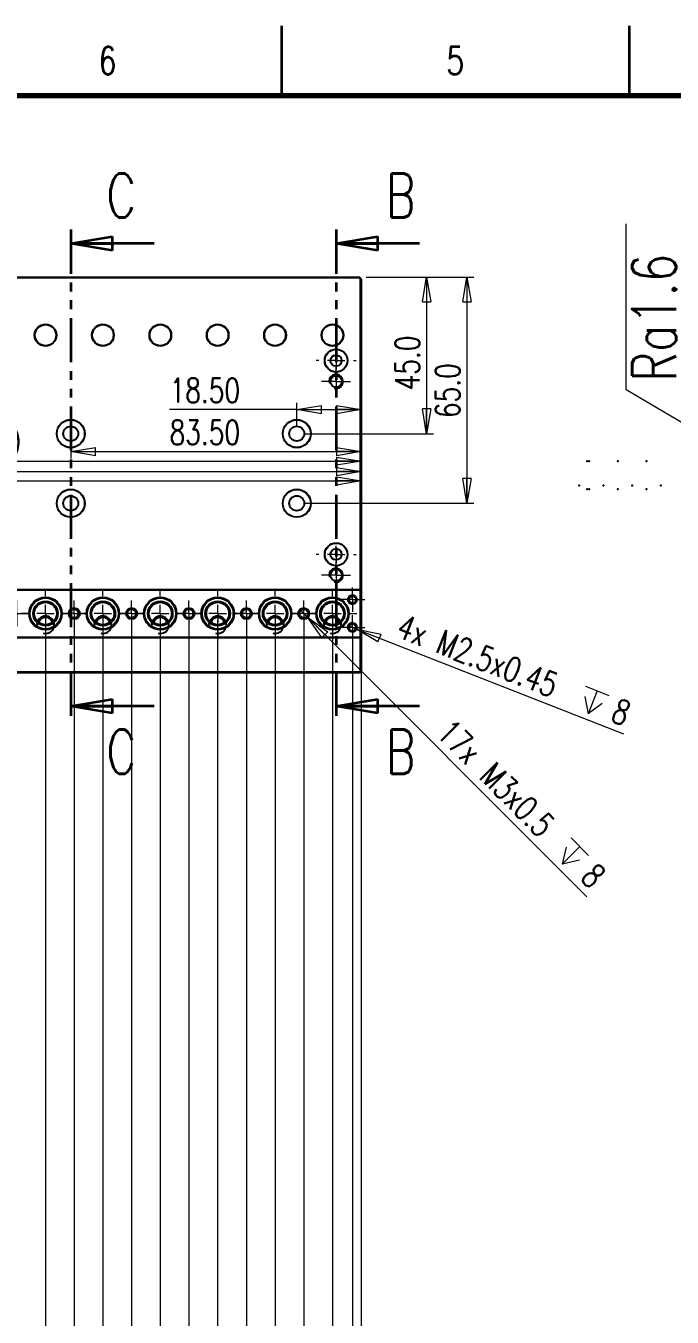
# Model space of a CAD drawing. Header units: millimetres. Extents: x -284 to 1188, y -83 to 840.
# Drawn here: x 620.4 to 806.3, y 468.8 to 840 of the extents above; entities that cross this region are included whole.
import ezdxf

# ---------------------------------------------------------------- set-up
doc = ezdxf.new("R2010")
doc.units = ezdxf.units.MM
doc.header["$LTSCALE"] = 2
doc.header["$PDSIZE"] = -1
doc.linetypes.add('PHANTOM', pattern=[12.7, 6.35, -1.27, 1.27, -1.27, 1.27, -1.27])
doc.styles.add('SLDTEXTSTYLE0', font='TXT', dxfattribs={"width": 0.75, "bigfont": 'bigfont'})
doc.dimstyles.new('SLDDIMSTYLE1', dxfattribs={"dimtxt": 7, "dimasz": 7.112, "dimexe": 0, "dimexo": 0.0625, "dimgap": 1.75, "dimtad": 1, "dimdec": 1, "dimrnd": 1e-09, "dimzin": 4, "dimdsep": 46, "dimtxsty": 'SLDTEXTSTYLE0', "dimblk1": 'CLOSED', "dimblk2": 'CLOSED', "dimsah": 1, "dimcen": 0.09, "dimadec": 0, "dimazin": 1, "dimtfac": 1, "dimtdec": 1, "dimtmove": 0, "dimatfit": 0, "dimldrblk": 'CLOSED', "dimfxl": 1, "dimfrac": 2, "dimtolj": 1, "dimtzin": 12, "dimarcsym": 0})
doc.dimstyles.new('SLDDIMSTYLE2', dxfattribs={"dimtxt": 7, "dimasz": 7.112, "dimexe": 0, "dimexo": 0.0625, "dimgap": 1.75, "dimtad": 1, "dimdec": 1, "dimrnd": 1e-09, "dimzin": 4, "dimdsep": 46, "dimtxsty": 'SLDTEXTSTYLE0', "dimblk1": 'CLOSED', "dimblk2": 'CLOSED', "dimsah": 1, "dimcen": 0.09, "dimadec": 0, "dimazin": 1, "dimtfac": 1, "dimtdec": 1, "dimtofl": 0, "dimtmove": 0, "dimatfit": 3, "dimldrblk": 'CLOSED', "dimfxl": 1, "dimfrac": 2, "dimtolj": 1, "dimtzin": 12, "dimarcsym": 0})
doc.dimstyles.new('SLDDIMSTYLE3', dxfattribs={"dimtxt": 7, "dimasz": 7.112, "dimexe": 0, "dimexo": 0.0625, "dimgap": 1.75, "dimtad": 1, "dimrnd": 1e-09, "dimzin": 12, "dimdsep": 46, "dimtxsty": 'SLDTEXTSTYLE0', "dimblk1": 'CLOSED', "dimblk2": 'CLOSED', "dimsah": 1, "dimcen": 0.09, "dimadec": 0, "dimazin": 3, "dimtfac": 1, "dimtofl": 0, "dimtmove": 0, "dimatfit": 3, "dimldrblk": 'CLOSED', "dimfxl": 1, "dimfrac": 2, "dimtolj": 1, "dimtzin": 12, "dimarcsym": 0})
doc.dimstyles.new('SLDDIMSTYLE4', dxfattribs={"dimtxt": 7, "dimasz": 7.112, "dimexe": 0, "dimexo": 0.0625, "dimgap": 1.75, "dimtad": 1, "dimdec": 1, "dimrnd": 1e-09, "dimzin": 12, "dimdsep": 46, "dimtxsty": 'SLDTEXTSTYLE0', "dimblk1": 'CLOSED', "dimblk2": 'CLOSED', "dimsah": 1, "dimcen": 0.09, "dimadec": 0, "dimazin": 3, "dimtfac": 1, "dimtdec": 1, "dimtofl": 0, "dimtmove": 0, "dimatfit": 3, "dimldrblk": 'CLOSED', "dimfxl": 1, "dimfrac": 2, "dimtolj": 1, "dimtzin": 12, "dimarcsym": 0})
doc.dimstyles.new('SLDDIMSTYLE6', dxfattribs={"dimtxt": 7, "dimasz": 7.112, "dimexe": 0, "dimexo": 0.0625, "dimgap": 1.75, "dimtad": 1, "dimrnd": 1e-09, "dimzin": 4, "dimdsep": 46, "dimtxsty": 'SLDTEXTSTYLE0', "dimblk1": 'CLOSED', "dimblk2": 'CLOSED', "dimsah": 1, "dimcen": 0.09, "dimadec": 0, "dimazin": 1, "dimtfac": 1, "dimtofl": 0, "dimtmove": 0, "dimatfit": 3, "dimldrblk": 'CLOSED', "dimfxl": 1, "dimfrac": 2, "dimtolj": 1, "dimtzin": 12, "dimarcsym": 0})
doc.dimstyles.new('SLDDIMSTYLE8', dxfattribs={"dimtxt": 7, "dimasz": 7.112, "dimexe": 0, "dimexo": 0.0625, "dimgap": 1.75, "dimtad": 1, "dimrnd": 1e-09, "dimzin": 12, "dimdsep": 46, "dimtxsty": 'SLDTEXTSTYLE0', "dimblk1": 'NONE', "dimblk2": 'CLOSED', "dimsah": 1, "dimcen": 0, "dimadec": 0, "dimazin": 3, "dimtfac": 1, "dimtmove": 0, "dimatfit": 3, "dimldrblk": 'NONE', "dimfxl": 1, "dimfrac": 2, "dimtolj": 1, "dimtzin": 12, "dimarcsym": 0})

# ---------------------------------------------------------------- blocks, each defined once
blk = doc.blocks.new('_Closed')
at = {"color": 0, "linetype": 'ByBlock', "lineweight": -2}
for p, q in [((-1, 0.166667), (0, 0)), ((-1, 0.166667), (-1, -0.166667)), ((0, 0), (-1, -0.166667)), ((0, 0), (-1, 0))]:
    blk.add_line(p, q, dxfattribs=at)
blk = doc.blocks.new('_D_36')
at = {"color": 7, "linetype": 'Continuous', "lineweight": 0}
for p, q in [((626.09, 669.08), (626.09, 368.45)), ((419.84, 662.13), (419.84, 368.45)), ((419.84, 370.45), (626.09, 370.45))]:
    blk.add_line(p, q, dxfattribs=at)
at = {"color": 7, "linetype": 'Continuous', "lineweight": 18, "xscale": 7.112, "yscale": 7.112, "rotation": 180}
blk.add_blockref('_Closed', (419.84, 370.45, -7.85), dxfattribs=at)
at = {"color": 7, "linetype": 'Continuous', "lineweight": 18, "xscale": 7.112, "yscale": 7.112}
blk.add_blockref('_Closed', (626.09, 370.45, -7.85), dxfattribs=at)
at = {"color": 7, "linetype": 'Continuous', "lineweight": 18, "insert": (505.66, 379.47), "char_height": 7, "attachment_point": 1, "style": 'SLDTEXTSTYLE0'}
blk.add_mtext('206.25', dxfattribs=at)
blk = doc.blocks.new('_D_37')
at = {"color": 7, "linetype": 'Continuous', "lineweight": 0}
for p, q in [((634.34, 669.08), (634.34, 357.37)), ((419.84, 662.13), (419.84, 357.37)), ((419.84, 359.37), (634.34, 359.37))]:
    blk.add_line(p, q, dxfattribs=at)
at = {"color": 7, "linetype": 'Continuous', "lineweight": 18, "xscale": 7.112, "yscale": 7.112, "rotation": 180}
blk.add_blockref('_Closed', (419.84, 359.37, -7.85), dxfattribs=at)
at = {"color": 7, "linetype": 'Continuous', "lineweight": 18, "xscale": 7.112, "yscale": 7.112}
blk.add_blockref('_Closed', (634.34, 359.37, -7.85), dxfattribs=at)
at = {"color": 7, "linetype": 'Continuous', "lineweight": 18, "insert": (516.3, 368.39), "char_height": 7, "attachment_point": 1, "style": 'SLDTEXTSTYLE0'}
blk.add_mtext('214.5', dxfattribs=at)
blk = doc.blocks.new('_D_38')
at = {"color": 7, "linetype": 'Continuous', "lineweight": 0}
for p, q in [((642.59, 669.08), (642.59, 346.31)), ((419.84, 662.13), (419.84, 346.31)), ((419.84, 348.31), (642.59, 348.31))]:
    blk.add_line(p, q, dxfattribs=at)
at = {"color": 7, "linetype": 'Continuous', "lineweight": 18, "xscale": 7.112, "yscale": 7.112, "rotation": 180}
blk.add_blockref('_Closed', (419.84, 348.31, -7.85), dxfattribs=at)
at = {"color": 7, "linetype": 'Continuous', "lineweight": 18, "xscale": 7.112, "yscale": 7.112}
blk.add_blockref('_Closed', (642.59, 348.31, -7.85), dxfattribs=at)
at = {"color": 7, "linetype": 'Continuous', "lineweight": 18, "insert": (517.89, 357.33), "char_height": 7, "attachment_point": 1, "style": 'SLDTEXTSTYLE0'}
blk.add_mtext('222.75', dxfattribs=at)
blk = doc.blocks.new('_D_39')
at = {"color": 7, "linetype": 'Continuous', "lineweight": 0}
for p, q in [((650.84, 669.08), (650.84, 335)), ((419.84, 662.13), (419.84, 335)), ((419.84, 337), (650.84, 337))]:
    blk.add_line(p, q, dxfattribs=at)
at = {"color": 7, "linetype": 'Continuous', "lineweight": 18, "xscale": 7.112, "yscale": 7.112, "rotation": 180}
blk.add_blockref('_Closed', (419.84, 337, -7.85), dxfattribs=at)
at = {"color": 7, "linetype": 'Continuous', "lineweight": 18, "xscale": 7.112, "yscale": 7.112}
blk.add_blockref('_Closed', (650.84, 337, -7.85), dxfattribs=at)
at = {"color": 7, "linetype": 'Continuous', "lineweight": 18, "insert": (526.02, 346.03), "char_height": 7, "attachment_point": 1, "style": 'SLDTEXTSTYLE0'}
blk.add_mtext('231.0', dxfattribs=at)
blk = doc.blocks.new('_D_40')
at = {"color": 7, "linetype": 'Continuous', "lineweight": 0}
for p, q in [((659.09, 669.08), (659.09, 321.74)), ((419.84, 662.13), (419.84, 321.74)), ((419.84, 323.74), (659.09, 323.74))]:
    blk.add_line(p, q, dxfattribs=at)
at = {"color": 7, "linetype": 'Continuous', "lineweight": 18, "xscale": 7.112, "yscale": 7.112, "rotation": 180}
blk.add_blockref('_Closed', (419.84, 323.74, -7.85), dxfattribs=at)
at = {"color": 7, "linetype": 'Continuous', "lineweight": 18, "xscale": 7.112, "yscale": 7.112}
blk.add_blockref('_Closed', (659.09, 323.74, -7.85), dxfattribs=at)
at = {"color": 7, "linetype": 'Continuous', "lineweight": 18, "insert": (532.34, 332.77), "char_height": 7, "attachment_point": 1, "style": 'SLDTEXTSTYLE0'}
blk.add_mtext('239.25', dxfattribs=at)
blk = doc.blocks.new('_D_41')
at = {"color": 7, "linetype": 'Continuous', "lineweight": 0}
for p, q in [((667.34, 669.08), (667.34, 309.57)), ((419.84, 662.13), (419.84, 309.57)), ((419.84, 311.57), (667.34, 311.57))]:
    blk.add_line(p, q, dxfattribs=at)
at = {"color": 7, "linetype": 'Continuous', "lineweight": 18, "xscale": 7.112, "yscale": 7.112, "rotation": 180}
blk.add_blockref('_Closed', (419.84, 311.57, -7.85), dxfattribs=at)
at = {"color": 7, "linetype": 'Continuous', "lineweight": 18, "xscale": 7.112, "yscale": 7.112}
blk.add_blockref('_Closed', (667.34, 311.57, -7.85), dxfattribs=at)
at = {"color": 7, "linetype": 'Continuous', "lineweight": 18, "insert": (533.1, 320.59), "char_height": 7, "attachment_point": 1, "style": 'SLDTEXTSTYLE0'}
blk.add_mtext('247.5', dxfattribs=at)
blk = doc.blocks.new('_D_42')
at = {"color": 7, "linetype": 'Continuous', "lineweight": 0}
for p, q in [((675.59, 669.08), (675.59, 296.92)), ((419.84, 662.13), (419.84, 296.92)), ((419.84, 298.92), (675.59, 298.92))]:
    blk.add_line(p, q, dxfattribs=at)
at = {"color": 7, "linetype": 'Continuous', "lineweight": 18, "xscale": 7.112, "yscale": 7.112, "rotation": 180}
blk.add_blockref('_Closed', (419.84, 298.92, -7.85), dxfattribs=at)
at = {"color": 7, "linetype": 'Continuous', "lineweight": 18, "xscale": 7.112, "yscale": 7.112}
blk.add_blockref('_Closed', (675.59, 298.92, -7.85), dxfattribs=at)
at = {"color": 7, "linetype": 'Continuous', "lineweight": 18, "insert": (532.34, 307.94), "char_height": 7, "attachment_point": 1, "style": 'SLDTEXTSTYLE0'}
blk.add_mtext('255.75', dxfattribs=at)
blk = doc.blocks.new('_D_43')
at = {"color": 7, "linetype": 'Continuous', "lineweight": 0}
for p, q in [((683.84, 669.08), (683.84, 286.15)), ((419.84, 662.13), (419.84, 286.15)), ((419.84, 288.15), (683.84, 288.15))]:
    blk.add_line(p, q, dxfattribs=at)
at = {"color": 7, "linetype": 'Continuous', "lineweight": 18, "xscale": 7.112, "yscale": 7.112, "rotation": 180}
blk.add_blockref('_Closed', (419.84, 288.15, -7.85), dxfattribs=at)
at = {"color": 7, "linetype": 'Continuous', "lineweight": 18, "xscale": 7.112, "yscale": 7.112}
blk.add_blockref('_Closed', (683.84, 288.15, -7.85), dxfattribs=at)
at = {"color": 7, "linetype": 'Continuous', "lineweight": 18, "insert": (536.66, 297.17), "char_height": 7, "attachment_point": 1, "style": 'SLDTEXTSTYLE0'}
blk.add_mtext('264.0', dxfattribs=at)
blk = doc.blocks.new('_D_44')
at = {"color": 7, "linetype": 'Continuous', "lineweight": 0}
for p, q in [((692.09, 669.08), (692.09, 274.89)), ((419.84, 662.13), (419.84, 274.89)), ((419.84, 276.89), (692.09, 276.89))]:
    blk.add_line(p, q, dxfattribs=at)
at = {"color": 7, "linetype": 'Continuous', "lineweight": 18, "xscale": 7.112, "yscale": 7.112, "rotation": 180}
blk.add_blockref('_Closed', (419.84, 276.89, -7.85), dxfattribs=at)
at = {"color": 7, "linetype": 'Continuous', "lineweight": 18, "xscale": 7.112, "yscale": 7.112}
blk.add_blockref('_Closed', (692.09, 276.89, -7.85), dxfattribs=at)
at = {"color": 7, "linetype": 'Continuous', "lineweight": 18, "insert": (539.8, 285.91), "char_height": 7, "attachment_point": 1, "style": 'SLDTEXTSTYLE0'}
blk.add_mtext('272.25', dxfattribs=at)
blk = doc.blocks.new('_D_45')
at = {"color": 7, "linetype": 'Continuous', "lineweight": 0}
for p, q in [((700.34, 669.08), (700.34, 264.1)), ((419.84, 662.13), (419.84, 264.1)), ((419.84, 266.1), (700.34, 266.1))]:
    blk.add_line(p, q, dxfattribs=at)
at = {"color": 7, "linetype": 'Continuous', "lineweight": 18, "xscale": 7.112, "yscale": 7.112, "rotation": 180}
blk.add_blockref('_Closed', (419.84, 266.1, -7.85), dxfattribs=at)
at = {"color": 7, "linetype": 'Continuous', "lineweight": 18, "xscale": 7.112, "yscale": 7.112}
blk.add_blockref('_Closed', (700.34, 266.1, -7.85), dxfattribs=at)
at = {"color": 7, "linetype": 'Continuous', "lineweight": 18, "insert": (544.47, 275.12), "char_height": 7, "attachment_point": 1, "style": 'SLDTEXTSTYLE0'}
blk.add_mtext('280.5', dxfattribs=at)
blk = doc.blocks.new('_D_46')
at = {"color": 7, "linetype": 'Continuous', "lineweight": 0}
for p, q in [((708.59, 669.08), (708.59, 251.66)), ((419.84, 662.13), (419.84, 251.66)), ((419.84, 253.66), (708.59, 253.66))]:
    blk.add_line(p, q, dxfattribs=at)
at = {"color": 7, "linetype": 'Continuous', "lineweight": 18, "xscale": 7.112, "yscale": 7.112, "rotation": 180}
blk.add_blockref('_Closed', (419.84, 253.66, -7.85), dxfattribs=at)
at = {"color": 7, "linetype": 'Continuous', "lineweight": 18, "xscale": 7.112, "yscale": 7.112}
blk.add_blockref('_Closed', (708.59, 253.66, -7.85), dxfattribs=at)
at = {"color": 7, "linetype": 'Continuous', "lineweight": 18, "insert": (547.37, 262.69), "char_height": 7, "attachment_point": 1, "style": 'SLDTEXTSTYLE0'}
blk.add_mtext('288.75', dxfattribs=at)
blk = doc.blocks.new('_D_47')
at = {"color": 7, "linetype": 'Continuous', "lineweight": 0}
for p, q in [((714.34, 665.08), (714.34, 241.13)), ((419.84, 662.13), (419.84, 241.13)), ((419.84, 243.13), (714.34, 243.13))]:
    blk.add_line(p, q, dxfattribs=at)
at = {"color": 7, "linetype": 'Continuous', "lineweight": 18, "xscale": 7.112, "yscale": 7.112, "rotation": 180}
blk.add_blockref('_Closed', (419.84, 243.13, -7.85), dxfattribs=at)
at = {"color": 7, "linetype": 'Continuous', "lineweight": 18, "xscale": 7.112, "yscale": 7.112}
blk.add_blockref('_Closed', (714.34, 243.13, -7.85), dxfattribs=at)
at = {"color": 7, "linetype": 'Continuous', "lineweight": 18, "insert": (549.96, 252.15), "char_height": 7, "attachment_point": 1, "style": 'SLDTEXTSTYLE0'}
blk.add_mtext('294.5', dxfattribs=at)
blk = doc.blocks.new('_D_48')
at = {"color": 7, "linetype": 'Continuous', "lineweight": 0}
for p, q in [((419.84, 662.13), (419.84, 224.47)), ((716.84, 662.13), (716.84, 224.47)), ((419.84, 226.47), (716.84, 226.47))]:
    blk.add_line(p, q, dxfattribs=at)
at = {"color": 7, "linetype": 'Continuous', "lineweight": 18, "xscale": 7.112, "yscale": 7.112, "rotation": 180}
blk.add_blockref('_Closed', (419.84, 226.47, -7.85), dxfattribs=at)
at = {"color": 7, "linetype": 'Continuous', "lineweight": 18, "xscale": 7.112, "yscale": 7.112}
blk.add_blockref('_Closed', (716.84, 226.47, -7.85), dxfattribs=at)
at = {"color": 7, "linetype": 'Continuous', "lineweight": 18, "insert": (553.38, 235.49), "char_height": 7, "attachment_point": 1, "style": 'SLDTEXTSTYLE0'}
blk.add_mtext('297.0', dxfattribs=at)
blk = doc.blocks.new('_D_50')
at = {"color": 7, "linetype": 'Continuous', "lineweight": 0}
for p, q in [((718.34, 767.78), (737.69, 767.78)), ((735.69, 767.78), (735.69, 722.78)), ((700.34, 722.78), (737.69, 722.78))]:
    blk.add_line(p, q, dxfattribs=at)
at = {"color": 7, "linetype": 'Continuous', "lineweight": 18, "xscale": 7.112, "yscale": 7.112}
for p, rotation in [((735.69, 767.78, -7.85), 90), ((735.69, 722.78, -7.85), 270)]:
    blk.add_blockref('_Closed', p, dxfattribs=dict(at, rotation=rotation))
at = {"color": 7, "linetype": 'Continuous', "lineweight": 18, "insert": (726.66, 735.23), "char_height": 7, "attachment_point": 1, "rotation": 90, "style": 'SLDTEXTSTYLE0'}
blk.add_mtext('45.0', dxfattribs=at)
blk = doc.blocks.new('_D_51')
at = {"color": 7, "linetype": 'Continuous', "lineweight": 0}
for p, q in [((718.34, 767.78), (749.29, 767.78)), ((747.29, 767.78), (747.29, 702.78)), ((700.34, 702.78), (749.29, 702.78))]:
    blk.add_line(p, q, dxfattribs=at)
at = {"color": 7, "linetype": 'Continuous', "lineweight": 18, "xscale": 7.112, "yscale": 7.112}
for p, rotation in [((747.29, 767.78, -7.85), 90), ((747.29, 702.78, -7.85), 270)]:
    blk.add_blockref('_Closed', p, dxfattribs=dict(at, rotation=rotation))
at = {"color": 7, "linetype": 'Continuous', "lineweight": 18, "insert": (738.27, 727.26), "char_height": 7, "attachment_point": 1, "rotation": 90, "style": 'SLDTEXTSTYLE0'}
blk.add_mtext('65.0', dxfattribs=at)
blk = doc.blocks.new('_D_52')
at = {"color": 7, "linetype": 'Continuous', "lineweight": 0}
for p, q in [((438.34, 720.78), (438.34, 707.18)), ((438.34, 709.18), (716.84, 709.18))]:
    blk.add_line(p, q, dxfattribs=at)
at = {"color": 7, "linetype": 'Continuous', "lineweight": 18, "xscale": 7.112, "yscale": 7.112, "rotation": 180}
blk.add_blockref('_Closed', (438.34, 709.18, -7.85), dxfattribs=at)
at = {"color": 7, "linetype": 'Continuous', "lineweight": 18, "xscale": 7.112, "yscale": 7.112}
blk.add_blockref('_Closed', (716.84, 709.18, -7.85), dxfattribs=at)
at = {"color": 7, "linetype": 'Continuous', "lineweight": 18, "insert": (464.28, 718.2), "char_height": 7, "attachment_point": 1, "style": 'SLDTEXTSTYLE0'}
blk.add_mtext('278.50', dxfattribs=at)
blk = doc.blocks.new('_D_53')
at = {"color": 7, "linetype": 'Continuous', "lineweight": 0}
for p, q in [((503.34, 720.78), (503.34, 709.86)), ((503.34, 711.86), (716.84, 711.86))]:
    blk.add_line(p, q, dxfattribs=at)
at = {"color": 7, "linetype": 'Continuous', "lineweight": 18, "xscale": 7.112, "yscale": 7.112, "rotation": 180}
blk.add_blockref('_Closed', (503.34, 711.86, -7.85), dxfattribs=at)
at = {"color": 7, "linetype": 'Continuous', "lineweight": 18, "xscale": 7.112, "yscale": 7.112}
blk.add_blockref('_Closed', (716.84, 711.86, -7.85), dxfattribs=at)
at = {"color": 7, "linetype": 'Continuous', "lineweight": 18, "insert": (530.41, 720.88), "char_height": 7, "attachment_point": 1, "style": 'SLDTEXTSTYLE0'}
blk.add_mtext('213.50', dxfattribs=at)
blk = doc.blocks.new('_D_54')
at = {"color": 7, "linetype": 'Continuous', "lineweight": 0}
for p, q in [((568.34, 720.78), (568.34, 712.88)), ((568.34, 714.88), (716.84, 714.88))]:
    blk.add_line(p, q, dxfattribs=at)
at = {"color": 7, "linetype": 'Continuous', "lineweight": 18, "xscale": 7.112, "yscale": 7.112, "rotation": 180}
blk.add_blockref('_Closed', (568.34, 714.88, -7.85), dxfattribs=at)
at = {"color": 7, "linetype": 'Continuous', "lineweight": 18, "xscale": 7.112, "yscale": 7.112}
blk.add_blockref('_Closed', (716.84, 714.88, -7.85), dxfattribs=at)
at = {"color": 7, "linetype": 'Continuous', "lineweight": 18, "insert": (594.22, 723.91), "char_height": 7, "attachment_point": 1, "style": 'SLDTEXTSTYLE0'}
blk.add_mtext('148.50', dxfattribs=at)
blk = doc.blocks.new('_D_55')
at = {"color": 7, "linetype": 'Continuous', "lineweight": 0}
for p, q in [((633.34, 720.78), (633.34, 715.62)), ((633.34, 717.62), (716.84, 717.62))]:
    blk.add_line(p, q, dxfattribs=at)
at = {"color": 7, "linetype": 'Continuous', "lineweight": 18, "xscale": 7.112, "yscale": 7.112, "rotation": 180}
blk.add_blockref('_Closed', (633.34, 717.62, -7.85), dxfattribs=at)
at = {"color": 7, "linetype": 'Continuous', "lineweight": 18, "xscale": 7.112, "yscale": 7.112}
blk.add_blockref('_Closed', (716.84, 717.62, -7.85), dxfattribs=at)
at = {"color": 7, "linetype": 'Continuous', "lineweight": 18, "insert": (661.78, 726.65), "char_height": 7, "attachment_point": 1, "style": 'SLDTEXTSTYLE0'}
blk.add_mtext('83.50', dxfattribs=at)
blk = doc.blocks.new('_D_56')
at = {"color": 7, "linetype": 'Continuous', "lineweight": 0}
for p, q in [((698.34, 724.78), (698.34, 731.68)), ((698.34, 729.68), (661.78, 729.68)), ((698.34, 729.68), (716.84, 729.68))]:
    blk.add_line(p, q, dxfattribs=at)
at = {"color": 7, "linetype": 'Continuous', "lineweight": 18, "xscale": 7.112, "yscale": 7.112, "rotation": 180}
blk.add_blockref('_Closed', (698.34, 729.68, -7.85), dxfattribs=at)
at = {"color": 7, "linetype": 'Continuous', "lineweight": 18, "xscale": 7.112, "yscale": 7.112}
blk.add_blockref('_Closed', (716.84, 729.68, -7.85), dxfattribs=at)
at = {"color": 7, "linetype": 'Continuous', "lineweight": 18, "insert": (661.78, 738.71), "char_height": 7, "attachment_point": 1, "style": 'SLDTEXTSTYLE0'}
blk.add_mtext('18.50', dxfattribs=at)
blk = doc.blocks.new('SW_SYMBOL_HOLE_DEPTH')
at = {"color": 0, "linetype": 'Continuous', "lineweight": 18}
for p, q in [((0, 1750), (1600, 1750)), ((800, 1750), (800, 150)), ((200, 1110), (800, 150)), ((1400, 1110), (800, 150))]:
    blk.add_line(p, q, dxfattribs=at)
blk = doc.blocks.new('_D_57')
at = {"color": 7, "linetype": 'Continuous', "lineweight": 0}
for q in [(713.18, 667.54), (792.32, 636.49)]:
    blk.add_line((715.51, 666.62), q, dxfattribs=at)
at = {"color": 7, "linetype": 'Continuous', "lineweight": 18, "xscale": 7.112, "yscale": 7.112, "rotation": 158.5814381873}
blk.add_blockref('_Closed', (715.51, 666.62, -7.85), dxfattribs=at)
at = {"color": 7, "linetype": 'Continuous', "lineweight": 18, "xscale": 0.0044707031, "yscale": 0.0044707031, "zscale": 0.0044707031, "rotation": 338.5814381873}
blk.add_blockref('SW_SYMBOL_HOLE_DEPTH', (778.53, 642.9), dxfattribs=at)
at = {"color": 7, "linetype": 'Continuous', "lineweight": 18, "char_height": 7, "attachment_point": 1, "rotation": 338.5814, "style": 'SLDTEXTSTYLE0'}
for s, insert in [('4x', (729.07, 671.07)), ('M2.5x0.45', (740.47, 666.6)), ('8', (790.82, 646.85))]:
    blk.add_mtext(s, dxfattribs=dict(at, insert=insert))
blk = doc.blocks.new('_None')
blk = doc.blocks.new('_D_58')
at = {"color": 7, "linetype": 'Continuous', "lineweight": 0}
for q in [(699.28, 672.14), (781.74, 589.68)]:
    blk.add_line((701.4, 670.02), q, dxfattribs=at)
at = {"color": 7, "linetype": 'Continuous', "lineweight": 18, "xscale": 7.112, "yscale": 7.112, "rotation": 135}
blk.add_blockref('_Closed', (701.4, 670.02, -7.85), dxfattribs=at)
at = {"color": 7, "linetype": 'Continuous', "lineweight": 18, "xscale": 0.0044707031, "yscale": 0.0044707031, "zscale": 0.0044707031, "rotation": 315}
blk.add_blockref('SW_SYMBOL_HOLE_DEPTH', (771.69, 601.09), dxfattribs=at)
at = {"color": 7, "linetype": 'Continuous', "lineweight": 18, "char_height": 7, "attachment_point": 1, "rotation": 315, "style": 'SLDTEXTSTYLE0'}
for s, insert in [('17x', (743.11, 641.21)), ('M3x0.5', (755.42, 628.89)), ('8', (784.53, 599.79))]:
    blk.add_mtext(s, dxfattribs=dict(at, insert=insert))
blk = doc.blocks.new('SW_CENTERMARKSYMBOL_0')
at = {"color": 0, "linetype": 'Continuous', "lineweight": 18}
for p, q in [((0, 5), (0, 7)), ((-5, 0), (-7, 0)), ((0, 0), (-2.5, 0)), ((0, 0), (0, 2.5)), ((0, 0), (0, -2.5)), ((0, 0), (2.5, 0)), ((5, 0), (7, 0)), ((0, -5), (0, -7))]:
    blk.add_line(p, q, dxfattribs=at)
blk = doc.blocks.new('SW_CENTERMARKSYMBOL_1')
at = {"color": 0, "linetype": 'Continuous', "lineweight": 18}
for p, q in [((0, 5), (0, 7)), ((-5, 0), (-7, 0)), ((0, 0), (-2.5, 0)), ((0, 0), (0, 2.5)), ((0, 0), (0, -2.5)), ((0, 0), (2.5, 0)), ((5, 0), (7, 0)), ((0, -5), (0, -7))]:
    blk.add_line(p, q, dxfattribs=at)
blk = doc.blocks.new('SW_CENTERMARKSYMBOL_2')
at = {"color": 0, "linetype": 'Continuous', "lineweight": 18}
for p, q in [((0, 5), (0, 7)), ((-5, 0), (-7, 0)), ((0, 0), (-2.5, 0)), ((0, 0), (0, 2.5)), ((0, 0), (0, -2.5)), ((0, 0), (2.5, 0)), ((5, 0), (7, 0)), ((0, -5), (0, -7))]:
    blk.add_line(p, q, dxfattribs=at)
blk = doc.blocks.new('SW_CENTERMARKSYMBOL_3')
at = {"color": 0, "linetype": 'Continuous', "lineweight": 18}
for p, q in [((0, 5), (0, 7)), ((-5, 0), (-7, 0)), ((0, 0), (-2.5, 0)), ((0, 0), (0, 2.5)), ((0, 0), (0, -2.5)), ((0, 0), (2.5, 0)), ((5, 0), (7, 0)), ((0, -5), (0, -7))]:
    blk.add_line(p, q, dxfattribs=at)
blk = doc.blocks.new('SW_CENTERMARKSYMBOL_4')
at = {"color": 0, "linetype": 'Continuous', "lineweight": 18}
for p, q in [((0, 5), (0, 7)), ((-5, 0), (-7, 0)), ((0, 0), (-2.5, 0)), ((0, 0), (0, 2.5)), ((0, 0), (0, -2.5)), ((0, 0), (2.5, 0)), ((5, 0), (7, 0)), ((0, -5), (0, -7))]:
    blk.add_line(p, q, dxfattribs=at)
blk = doc.blocks.new('SW_CENTERMARKSYMBOL_5')
at = {"color": 0, "linetype": 'Continuous', "lineweight": 18}
for p, q in [((0, 5), (0, 7)), ((-5, 0), (-7, 0)), ((0, 0), (-2.5, 0)), ((0, 0), (0, 2.5)), ((0, 0), (0, -2.5)), ((0, 0), (2.5, 0)), ((5, 0), (7, 0)), ((0, -5), (0, -7))]:
    blk.add_line(p, q, dxfattribs=at)
blk = doc.blocks.new('SW_CENTERMARKSYMBOL_18')
at = {"color": 0, "linetype": 'Continuous', "lineweight": 18}
for p, q in [((0, 2.5), (0, 3.75)), ((-2.5, 0), (-3.75, 0)), ((0, 0), (-2.5, 0)), ((0, 0), (0, 2.5)), ((0, 0), (0, -2.5)), ((0, 0), (2.5, 0)), ((2.5, 0), (3.75, 0)), ((0, -2.5), (0, -3.75))]:
    blk.add_line(p, q, dxfattribs=at)
blk = doc.blocks.new('SW_CENTERMARKSYMBOL_19')
at = {"color": 0, "linetype": 'Continuous', "lineweight": 18}
for p, q in [((0, 2.5), (0, 3.75)), ((-2.5, 0), (-3.75, 0)), ((0, 0), (-2.5, 0)), ((0, 0), (0, 2.5)), ((0, 0), (0, -2.5)), ((0, 0), (2.5, 0)), ((2.5, 0), (3.75, 0)), ((0, -2.5), (0, -3.75))]:
    blk.add_line(p, q, dxfattribs=at)
blk = doc.blocks.new('SW_CENTERMARKSYMBOL_20')
at = {"color": 0, "linetype": 'Continuous', "lineweight": 18}
for p, q in [((0, 2.5), (0, 3.75)), ((-2.5, 0), (-3.75, 0)), ((0, 0), (-2.5, 0)), ((0, 0), (0, 2.5)), ((0, 0), (0, -2.5)), ((0, 0), (2.5, 0)), ((2.5, 0), (3.75, 0)), ((0, -2.5), (0, -3.75))]:
    blk.add_line(p, q, dxfattribs=at)
blk = doc.blocks.new('SW_CENTERMARKSYMBOL_21')
at = {"color": 0, "linetype": 'Continuous', "lineweight": 18}
for p, q in [((0, 2.5), (0, 3.75)), ((-2.5, 0), (-3.75, 0)), ((0, 0), (-2.5, 0)), ((0, 0), (0, 2.5)), ((0, 0), (0, -2.5)), ((0, 0), (2.5, 0)), ((2.5, 0), (3.75, 0)), ((0, -2.5), (0, -3.75))]:
    blk.add_line(p, q, dxfattribs=at)
blk = doc.blocks.new('SW_CENTERMARKSYMBOL_22')
at = {"color": 0, "linetype": 'Continuous', "lineweight": 18}
for p, q in [((0, 2.5), (0, 3.75)), ((-2.5, 0), (-3.75, 0)), ((0, 0), (-2.5, 0)), ((0, 0), (0, 2.5)), ((0, 0), (0, -2.5)), ((0, 0), (2.5, 0)), ((2.5, 0), (3.75, 0)), ((0, -2.5), (0, -3.75))]:
    blk.add_line(p, q, dxfattribs=at)
blk = doc.blocks.new('SW_CENTERMARKSYMBOL_23')
at = {"color": 0, "linetype": 'Continuous', "lineweight": 18}
for p, q in [((0, 2.5), (0, 3.75)), ((-2.5, 0), (-3.75, 0)), ((0, 0), (-2.5, 0)), ((0, 0), (0, 2.5)), ((0, 0), (0, -2.5)), ((0, 0), (2.5, 0)), ((2.5, 0), (3.75, 0)), ((0, -2.5), (0, -3.75))]:
    blk.add_line(p, q, dxfattribs=at)
blk = doc.blocks.new('SW_CENTERMARKSYMBOL_35')
at = {"color": 0, "linetype": 'Continuous', "lineweight": 18}
for p, q in [((0, 2.5), (0, 4.15)), ((-2.5, 0), (-4.15, 0)), ((0, 0), (-2.5, 0)), ((0, 0), (0, 2.5)), ((0, 0), (0, -2.5)), ((0, 0), (2.5, 0)), ((2.5, 0), (4.15, 0)), ((0, -2.5), (0, -4.15))]:
    blk.add_line(p, q, dxfattribs=at)
blk = doc.blocks.new('SW_CENTERMARKSYMBOL_36')
at = {"color": 0, "linetype": 'Continuous', "lineweight": 18}
for p, q in [((0, 2.5), (0, 4.15)), ((-2.5, 0), (-4.15, 0)), ((0, 0), (-2.5, 0)), ((0, 0), (0, 2.5)), ((0, 0), (0, -2.5)), ((0, 0), (2.5, 0)), ((2.5, 0), (4.15, 0)), ((0, -2.5), (0, -4.15))]:
    blk.add_line(p, q, dxfattribs=at)
blk = doc.blocks.new('SW_CENTERMARKSYMBOL_39')
at = {"color": 0, "linetype": 'Continuous', "lineweight": 18}
for p, q in [((0, 5), (0, 5.75)), ((-5, 0), (-5.75, 0)), ((0, 0), (-2.5, 0)), ((0, 0), (0, 2.5)), ((0, 0), (0, -2.5)), ((0, 0), (2.5, 0)), ((5, 0), (5.75, 0)), ((0, -5), (0, -5.75))]:
    blk.add_line(p, q, dxfattribs=at)
blk = doc.blocks.new('SW_CENTERMARKSYMBOL_40')
at = {"color": 0, "linetype": 'Continuous', "lineweight": 18}
for p, q in [((0, 5), (0, 5.75)), ((-5, 0), (-5.75, 0)), ((0, 0), (-2.5, 0)), ((0, 0), (0, 2.5)), ((0, 0), (0, -2.5)), ((0, 0), (2.5, 0)), ((5, 0), (5.75, 0)), ((0, -5), (0, -5.75))]:
    blk.add_line(p, q, dxfattribs=at)
blk = doc.blocks.new('SW_CENTERMARKSYMBOL_45')
at = {"color": 0, "linetype": 'Continuous', "lineweight": 18}
for p, q in [((-2.5, 0), (-3.525, 0)), ((0, 0), (-2.5, 0)), ((0, 2.5), (0, 3.525)), ((0, 0), (0, 2.5)), ((0, 0), (0, -2.5)), ((0, 0), (2.5, 0)), ((2.5, 0), (3.525, 0)), ((0, -2.5), (0, -3.525))]:
    blk.add_line(p, q, dxfattribs=at)
blk = doc.blocks.new('SW_CENTERMARKSYMBOL_46')
at = {"color": 0, "linetype": 'Continuous', "lineweight": 18}
for p, q in [((-2.5, 0), (-3.525, 0)), ((0, 0), (-2.5, 0)), ((0, 2.5), (0, 3.525)), ((0, 0), (0, 2.5)), ((0, 0), (0, -2.5)), ((0, 0), (2.5, 0)), ((2.5, 0), (3.525, 0)), ((0, -2.5), (0, -3.525))]:
    blk.add_line(p, q, dxfattribs=at)
blk = doc.blocks.new('SW_SFSYMBOL_0')
at = {"color": 0, "linetype": 'Continuous', "lineweight": 0}
for p, q in [((-18.14, -2.34), (-18.14, 45.31)), ((18.14, -23.75), (-18.14, -2.34)), ((0, -13.05), (0, -34.45)), ((18.14, -23.75), (0, -34.45))]:
    blk.add_line(p, q, dxfattribs=at)
at = {"color": 0, "linetype": 'Continuous', "lineweight": 0, "insert": (-16.37, 0), "char_height": 12.7, "attachment_point": 1, "rotation": 90, "style": 'SLDTEXTSTYLE0'}
blk.add_mtext('Ra1.6', dxfattribs=at)

msp = doc.modelspace()

# ---------------------------------------------------------------- linework, layer by layer
at = {"color": 7, "linetype": 'Continuous', "lineweight": 35}
for p, q in [((694, 820), (694, 840)), ((794, 820), (794, 840)), ((657.343, 777.424), (633.343, 777.424)), ((733.643, 777.424), (709.643, 777.424)), ((657.343, 644.436), (633.343, 644.436)), ((733.643, 644.436), (709.643, 644.436))]:
    msp.add_line(p, q, dxfattribs=at)
at = {"color": 7, "linetype": 'Continuous', "lineweight": 70}
msp.add_line((20, 820), (1168, 820), dxfattribs=at)
at = {"color": 7, "linetype": 'PHANTOM', "lineweight": 35}
for p, q in [((633.343, 781.424), (633.343, 640.436)), ((709.643, 781.424), (709.643, 640.436))]:
    msp.add_line(p, q, dxfattribs=at)
at = {"color": 7, "linetype": 'Continuous', "lineweight": 25}
for p, q in [((716.543, 767.58), (420.143, 767.58)), ((420.343, 767.78), (716.343, 767.78)), ((716.543, 767.58), (716.343, 767.78)), ((716.643, 767.48), (716.543, 767.58)), ((716.643, 678.03), (716.643, 767.48)), ((716.843, 767.28), (716.643, 767.48)), ((716.843, 767.28), (716.843, 678.03)), ((420.043, 678.03), (716.643, 678.03)), ((716.643, 677.83), (420.043, 677.83)), ((716.843, 678.03), (716.643, 678.03)), ((716.643, 677.83), (716.643, 678.03)), ((716.643, 677.83), (716.843, 678.03)), ((716.643, 664.33), (716.643, 677.83)), ((716.843, 678.03), (716.843, 664.13)), ((420.043, 664.33), (716.643, 664.33)), ((716.643, 664.13), (420.043, 664.13)), ((716.643, 664.13), (716.643, 664.33)), ((716.843, 664.13), (716.643, 664.33)), ((716.643, 654.38), (716.643, 664.13)), ((716.643, 664.13), (716.843, 664.13)), ((716.843, 664.13), (716.843, 654.58)), ((420.143, 654.28), (716.543, 654.28)), ((716.343, 654.08), (420.343, 654.08)), ((716.343, 654.08), (716.543, 654.28)), ((716.543, 654.28), (716.643, 654.38)), ((716.643, 654.38), (716.843, 654.58))]:
    msp.add_line(p, q, dxfattribs=at)
for centre, radius in [((626.093, 751.08), 3.15), ((626.093, 751.08), 3.05), ((642.593, 751.08), 3.15), ((642.593, 751.08), 3.05), ((659.093, 751.08), 3.15), ((659.093, 751.08), 3.05), ((675.593, 751.08), 3.15), ((675.593, 751.08), 3.05), ((692.093, 751.08), 3.15), ((692.093, 751.08), 3.05), ((708.593, 751.08), 3.15), ((708.593, 751.08), 3.05), ((709.643, 743.78), 3.275), ((709.643, 743.78), 3.25), ((709.643, 743.78), 1.6), ((709.643, 737.78), 1.65), ((633.343, 722.78), 4.025), ((633.343, 722.78), 4), ((633.343, 722.78), 2.15), ((698.343, 722.78), 4.025), ((698.343, 722.78), 4), ((698.343, 722.78), 2.15), ((633.343, 702.78), 4.025), ((633.343, 702.78), 4), ((698.343, 702.78), 4.025), ((698.343, 702.78), 4), ((633.343, 702.78), 2.15), ((698.343, 702.78), 2.15), ((709.643, 688.08), 3.275), ((709.643, 688.08), 3.25), ((709.643, 688.08), 1.6), ((709.643, 682.08), 1.65), ((626.093, 671.08), 4.7), ((626.093, 671.08), 4.5), ((642.593, 671.08), 4.7), ((642.593, 671.08), 4.5), ((659.093, 671.08), 4.7), ((659.093, 671.08), 4.5), ((675.593, 671.08), 4.7), ((675.593, 671.08), 4.5), ((692.093, 671.08), 4.7), ((692.093, 671.08), 4.5), ((708.593, 671.08), 4.7), ((708.593, 671.08), 4.5), ((714.343, 675.08), 1.3), ((714.343, 675.08), 1.025), ((626.093, 671.08), 3.55), ((626.093, 671.08), 3.25), ((634.343, 671.08), 1.6), ((634.343, 671.08), 1.25), ((642.593, 671.08), 3.55), ((642.593, 671.08), 3.25), ((650.843, 671.08), 1.6), ((650.843, 671.08), 1.25), ((659.093, 671.08), 3.55), ((659.093, 671.08), 3.25), ((667.343, 671.08), 1.6), ((667.343, 671.08), 1.25), ((675.593, 671.08), 3.55), ((675.593, 671.08), 3.25), ((683.843, 671.08), 1.6), ((683.843, 671.08), 1.25), ((692.093, 671.08), 3.55), ((692.093, 671.08), 3.25), ((700.343, 671.08), 1.6), ((700.343, 671.08), 1.25), ((708.593, 671.08), 3.55), ((708.593, 671.08), 3.25), ((714.343, 667.08), 1.3), ((714.343, 667.08), 1.025)]:
    msp.add_circle(centre, radius, dxfattribs=at)
at = {"color": 7, "linetype": 'Continuous'}
for centre, radius in [((709.643, 737.78), 2), ((709.643, 682.08), 2), ((714.343, 675.08), 1.25), ((634.343, 671.08), 1.5), ((650.843, 671.08), 1.5), ((667.343, 671.08), 1.5), ((683.843, 671.08), 1.5), ((700.343, 671.08), 1.5), ((626.093, 667.83), 2.5), ((642.593, 667.83), 2.5), ((659.093, 667.83), 2.5), ((675.593, 667.83), 2.5), ((692.093, 667.83), 2.5), ((708.593, 667.83), 2.5), ((714.343, 667.08), 1.25)]:
    msp.add_arc(centre, radius, 255, 195, dxfattribs=at)
at = {"color": 7, "linetype": 'Continuous', "lineweight": 25}
for centre in [(626.093, 667.83), (642.593, 667.83), (659.093, 667.83), (675.593, 667.83), (692.093, 667.83), (708.593, 667.83)]:
    msp.add_arc(centre, 2.1, 18.84911, 161.15089, dxfattribs=at)
at = {"color": 7, "linetype": 'Continuous'}
for p in [(781.865, 714.855), (781.865, 714.855), (781.865, 714.855), (781.865, 714.855), (782.39, 714.855), (790.64, 714.855), (798.89, 714.855), (779.515, 707.855), (779.515, 707.855), (781.865, 706.855), (781.865, 706.855), (782.39, 706.855), (782.39, 706.855), (786.515, 707.855), (790.64, 706.855), (790.64, 706.855), (794.765, 707.855), (798.89, 706.855), (798.89, 706.855), (803.015, 707.855)]:
    msp.add_point(p, dxfattribs=at)

# ---------------------------------------------------------------- block references
at = {"color": 7, "linetype": 'Continuous', "lineweight": 0}
for name, p in [('SW_SFSYMBOL_0', (811.16, 737.748)), ('SW_CENTERMARKSYMBOL_40', (709.643, 743.78)), ('SW_CENTERMARKSYMBOL_35', (709.643, 737.78)), ('SW_CENTERMARKSYMBOL_39', (709.643, 688.08)), ('SW_CENTERMARKSYMBOL_36', (709.643, 682.08)), ('SW_CENTERMARKSYMBOL_5', (626.093, 671.08)), ('SW_CENTERMARKSYMBOL_4', (642.593, 671.08)), ('SW_CENTERMARKSYMBOL_3', (659.093, 671.08)), ('SW_CENTERMARKSYMBOL_2', (675.593, 671.08)), ('SW_CENTERMARKSYMBOL_1', (692.093, 671.08)), ('SW_CENTERMARKSYMBOL_0', (708.593, 671.08)), ('SW_CENTERMARKSYMBOL_46', (714.343, 675.08)), ('SW_CENTERMARKSYMBOL_23', (617.843, 671.08)), ('SW_CENTERMARKSYMBOL_22', (634.343, 671.08)), ('SW_CENTERMARKSYMBOL_21', (650.843, 671.08)), ('SW_CENTERMARKSYMBOL_20', (667.343, 671.08)), ('SW_CENTERMARKSYMBOL_19', (683.843, 671.08)), ('SW_CENTERMARKSYMBOL_18', (700.343, 671.08)), ('SW_CENTERMARKSYMBOL_45', (714.343, 667.08))]:
    msp.add_blockref(name, p, dxfattribs=at)
at = {"color": 7, "linetype": 'Continuous', "lineweight": 35, "xscale": 12, "yscale": 12, "rotation": 180}
for p in [(633.343, 777.424), (709.643, 777.424), (633.343, 644.436), (709.643, 644.436)]:
    msp.add_blockref('_Closed', p, dxfattribs=at)

# ---------------------------------------------------------------- texts
at = {"color": 7, "linetype": 'Continuous', "lineweight": 0, "char_height": 7.938, "attachment_point": 2, "style": 'SLDTEXTSTYLE0'}
for s, insert in [('6', (643.92, 833.987)), ('5', (743.92, 833.987))]:
    msp.add_mtext(s, dxfattribs=dict(at, insert=insert))
at = {"color": 7, "linetype": 'Continuous', "char_height": 12.7, "attachment_point": 1, "style": 'SLDTEXTSTYLE0'}
for s, insert in [('C', (643.577, 797.595)), ('B', (723.921, 797.595)), ('C', (643.577, 637.719)), ('B', (723.921, 637.719))]:
    msp.add_mtext(s, dxfattribs=dict(at, insert=insert))

# ---------------------------------------------------------------- dimensions: what is measured, and where the dimension line sits
at = {"color": 7, "linetype": 'Continuous', "lineweight": 18}
for base, p1, p2, dimstyle, picture, middle in [((716.843, 729.683), (698.343, 722.78), (716.843, 767.28), 'SLDDIMSTYLE6', '_D_56', (673.416, 729.683)), ((716.843, 714.883), (568.343, 722.78), (716.843, 678.03), 'SLDDIMSTYLE6', '_D_54', (608.447, 714.883)), ((716.843, 717.624), (633.343, 722.78), (716.843, 678.03), 'SLDDIMSTYLE6', '_D_55', (673.416, 717.624)), ((716.843, 709.177), (438.343, 722.78), (716.843, 678.03), 'SLDDIMSTYLE6', '_D_52', (478.505, 709.177)), ((716.843, 711.856), (503.343, 722.78), (716.843, 678.03), 'SLDDIMSTYLE6', '_D_53', (544.639, 711.856)), ((626.093, 370.445), (419.843, 664.13), (626.093, 671.08), 'SLDDIMSTYLE3', '_D_36', (519.88, 370.445)), ((634.343, 359.37), (419.843, 664.13), (634.343, 671.08), 'SLDDIMSTYLE4', '_D_37', (527.937, 359.37)), ((642.593, 348.309), (419.843, 664.13), (642.593, 671.08), 'SLDDIMSTYLE3', '_D_38', (532.115, 348.309)), ((650.843, 337.004), (419.843, 664.13), (650.843, 671.08), 'SLDDIMSTYLE2', '_D_39', (537.66, 337.004)), ((659.093, 323.745), (419.843, 664.13), (659.093, 671.08), 'SLDDIMSTYLE3', '_D_40', (546.56, 323.745)), ((667.343, 311.567), (419.843, 664.13), (667.343, 671.08), 'SLDDIMSTYLE4', '_D_41', (544.735, 311.567)), ((675.593, 298.917), (419.843, 664.13), (675.593, 671.08), 'SLDDIMSTYLE3', '_D_42', (546.56, 298.917)), ((683.843, 288.149), (419.843, 664.13), (683.843, 671.08), 'SLDDIMSTYLE2', '_D_43', (548.293, 288.149)), ((692.093, 276.89), (419.843, 664.13), (692.093, 671.08), 'SLDDIMSTYLE3', '_D_44', (554.026, 276.89)), ((700.343, 266.097), (419.843, 664.13), (700.343, 671.08), 'SLDDIMSTYLE4', '_D_45', (556.104, 266.097)), ((708.593, 253.665), (419.843, 664.13), (708.593, 671.08), 'SLDDIMSTYLE3', '_D_46', (561.594, 253.665)), ((714.343, 243.128), (419.843, 664.13), (714.343, 667.08), 'SLDDIMSTYLE4', '_D_47', (561.594, 243.128)), ((716.843, 226.47), (419.843, 664.13), (716.843, 664.13), 'SLDDIMSTYLE2', '_D_48', (565.015, 226.47))]:
    dim = msp.add_linear_dim(base=base, p1=p1, p2=p2, dimstyle=dimstyle, dxfattribs=at)
    dim.commit()
    dim.dimension.update_dxf_attribs({"geometry": picture, "text_midpoint": middle, "dimtype": 160})
for base, p2, dimstyle, picture, middle in [((735.688, 722.78), (698.343, 722.78), 'SLDDIMSTYLE1', '_D_50', (735.688, 744.28)), ((747.29, 702.78), (698.343, 702.78), 'SLDDIMSTYLE2', '_D_51', (747.29, 736.309))]:
    dim = msp.add_linear_dim(base=base, p1=(716.343, 767.78), p2=p2, angle=90, dimstyle=dimstyle, dxfattribs=at)
    dim.commit()
    dim.dimension.update_dxf_attribs({"geometry": picture, "text_midpoint": middle, "dimtype": 160})
for p1, p2, text, picture, middle in [((699.282, 672.141), (701.404, 670.019), '17x %%c{\\fGDT;x}8', '_D_58', (759.334, 612.089)), ((713.179, 667.537), (715.507, 666.624), '4x %%c{\\fGDT;x}8', '_D_57', (759.334, 649.432))]:
    dim = msp.add_diameter_dim_2p(p1=p1, p2=p2, text=text, dimstyle='SLDDIMSTYLE8', dxfattribs=at)
    dim.commit()
    dim.dimension.update_dxf_attribs({"geometry": picture, "text_midpoint": middle, "dimtype": 163})

doc.saveas('drawing.dxf')
